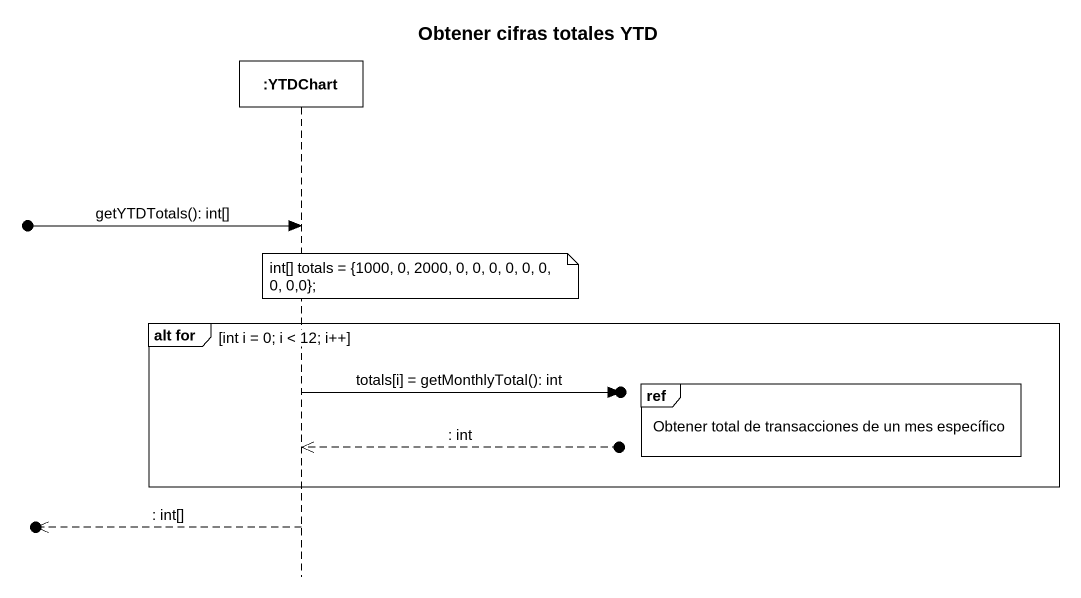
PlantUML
@startuml
title Obtener cifras totales YTD
hide footbox
participant ":YTDChart" as YTDChart

[o-> YTDChart : getYTDTotals(): int[]
note over YTDChart : int[] totals = {1000, 0, 2000, 0, 0, 0, 0, 0, 0, 0, 0,0};
group alt for [int i = 0; i < 12; i++]
  ref over YTDChart : Obtener total de transacciones de un mes específico
  YTDChart ->o] : totals[i] = getMonthlyTotal(): int
  YTDChart <<--o] : : int
end
[o<<-- YTDChart : : int[]
@enduml
